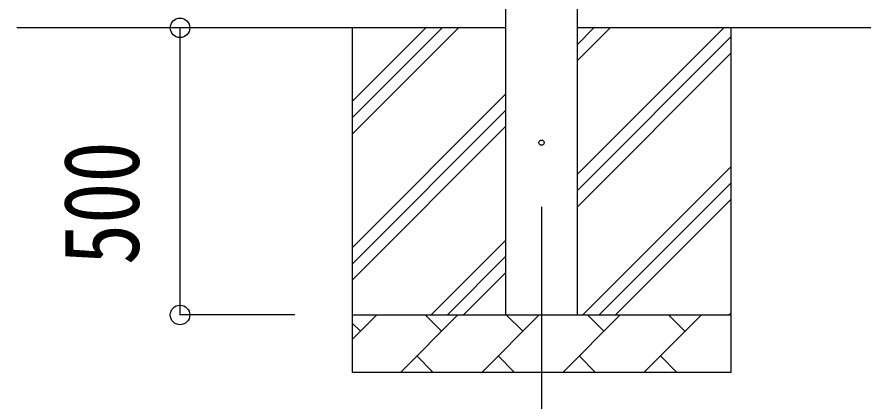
# Model space of a CAD drawing. Units: millimetres, scale not verified. Extents: x -16820 to 16820, y -11880 to 11880.
# Drawn here: x -13758 to -12283, y -2513 to -1844 of the extents above; entities that cross this region are included whole.
import ezdxf
from ezdxf.enums import TextEntityAlignment as Align

# ---------------------------------------------------------------- set-up
doc = ezdxf.new("R2010")
doc.units = ezdxf.units.MM
doc.header["$LTSCALE"] = 50
for name, color, linetype in [('0-3_YKK_12', 2, 'Continuous'), ('0-4_YKK_13', 4, 'Continuous'), ('0-5_YKK_A1', 4, 'Continuous'), ('0-6_YKK_D', 6, 'Continuous')]:
    doc.layers.add(name, color=color, linetype=linetype)
doc.styles.add('ＭＳ ゴシック', font='')
doc.styles.get('ＭＳ ゴシック').set_extended_font_data('MS Gothic')

msp = doc.modelspace()

# ---------------------------------------------------------------- linework, layer by layer
at = {"layer": '0-3_YKK_12'}
msp.add_line((-12843.42, -2174.67), (-12843.42, -2674.67), dxfattribs=at)
at = {"layer": '0-4_YKK_13'}
msp.add_circle((-12843.42, -2063), 4.5, dxfattribs=at)
at = {"layer": '0-5_YKK_A1'}
for p, q in [((-12905.92, 618.17), (-12905.92, -2363)), ((-12780.92, -2363), (-12780.92, 618.17)), ((-12905.92, -1863), (-13757.65, -1863)), ((-13173.42, -1863), (-13173.42, -2463)), ((-13173.42, -2048.05), (-12988.37, -1863)), ((-13173.42, -2019.77), (-13016.65, -1863)), ((-13173.42, -1991.48), (-13044.94, -1863)), ((-7569.42, -1863), (-12780.92, -1863)), ((-12780.92, -2118.1), (-12525.82, -1863)), ((-12780.92, -1920.11), (-12723.81, -1863)), ((-12780.92, -1891.82), (-12752.1, -1863)), ((-12513.42, -1863), (-12513.42, -2463)), ((-12780.92, -2146.38), (-12513.42, -1878.88)), ((-12780.92, -2174.67), (-12513.42, -1907.17)), ((-13173.42, -2246.04), (-12905.92, -1978.54)), ((-13173.42, -2274.32), (-12905.92, -2006.82)), ((-13173.42, -2302.61), (-12905.92, -2035.11)), ((-12771.26, -2363), (-12513.42, -2105.16)), ((-12742.98, -2363), (-12513.42, -2133.44)), ((-12714.69, -2363), (-12513.42, -2161.73)), ((-13035.82, -2363), (-12905.92, -2233.1)), ((-13007.54, -2363), (-12905.92, -2261.38)), ((-12979.25, -2363), (-12905.92, -2289.67)), ((-13173.42, -2363), (-12513.42, -2363)), ((-13173.42, -2405.89), (-13130.53, -2363)), ((-13089.11, -2463), (-12989.11, -2363)), ((-13017.66, -2391.55), (-13046.21, -2363)), ((-12947.68, -2463), (-12847.68, -2363)), ((-12876.24, -2391.55), (-12904.79, -2363)), ((-12806.26, -2463), (-12706.26, -2363)), ((-12734.82, -2391.55), (-12763.37, -2363)), ((-12664.84, -2463), (-12564.84, -2363)), ((-12593.4, -2391.55), (-12621.95, -2363)), ((-12516.71, -2363), (-12513.42, -2359.72)), ((-13159.08, -2391.55), (-13173.42, -2377.21)), ((-13060.55, -2434.45), (-13032, -2463)), ((-12919.13, -2434.45), (-12890.58, -2463)), ((-12777.71, -2434.45), (-12749.16, -2463)), ((-12636.29, -2434.45), (-12607.74, -2463)), ((-12513.42, -2463), (-13173.42, -2463))]:
    msp.add_line(p, q, dxfattribs=at)
at = {"layer": '0-6_YKK_D'}
for p, q in [((-13473.42, -2363), (-13473.42, -1863)), ((-13273.42, -2363), (-13474.42, -2363))]:
    msp.add_line(p, q, dxfattribs=at)
for centre in [(-13473.42, -1863), (-13473.42, -2363)]:
    msp.add_circle(centre, 17, dxfattribs=at)

# ---------------------------------------------------------------- texts
at = {"layer": '0-6_YKK_D', "style": 'ＭＳ ゴシック', "width": 0.8}
msp.add_text('500', height=132, rotation=90, dxfattribs=at).set_placement((-13505.42, -2276.2), align=Align.BOTTOM_LEFT)

doc.saveas('drawing.dxf')
